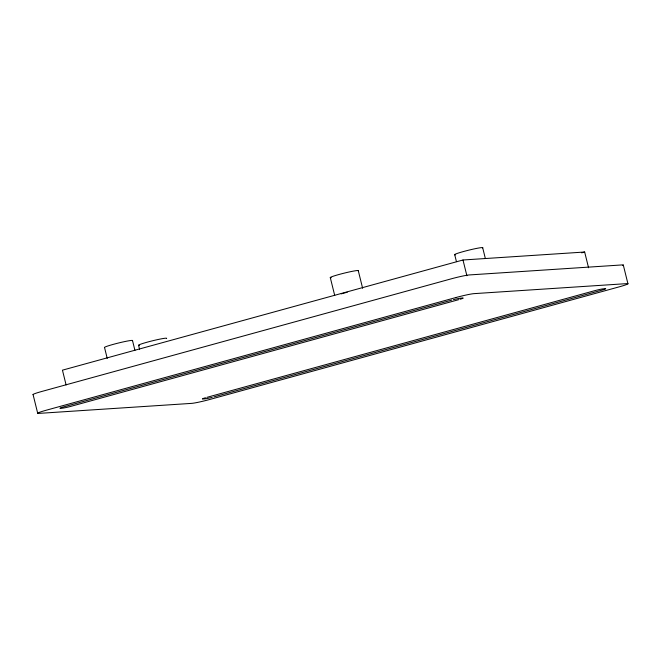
<?xml version="1.0" encoding="UTF-8"?>
<svg xmlns="http://www.w3.org/2000/svg" width="661" height="661" viewBox="0 0 661 661"><rect width="100%" height="100%" fill="white"/><g stroke="black" fill="none" stroke-linecap="round" stroke-linejoin="round"><path stroke-width="0.99" d="M588.563 267.771L584.663 252.023L462.989 259.996L62.448 370.168L66.1 384.942M581.68 252.841L584.663 252.023M451.81 300.111L64.332 406.697A7.246 0.496 -13.9 0 0 59.994 408.316M458.767 299.656L71.281 406.242A7.246 0.496 -13.9 0 1 62.151 408.209L60.407 408.324M206.868 397.36L594.346 290.774A7.246 0.496 -13.9 0 1 603.485 288.807L605.22 288.692M213.817 396.906L601.295 290.319A7.246 0.496 -13.9 0 0 605.633 288.7M462.683 298.028L460.948 298.144A7.246 0.496 -13.9 0 0 453.33 299.706M202.944 398.988L204.679 398.872A7.246 0.496 -13.9 0 0 212.297 397.311M623.323 265.119L627.95 283.825M482.662 247.635L485.339 258.468M462.989 259.996L466.889 275.744M454.727 254.758L456.437 261.649M358.245 270.564L362.633 288.287M330.318 277.686L334.697 295.409M138.579 345.331L139.554 349.272M132.481 340.465L134.918 350.305M107.231 358.411L104.545 347.579A14.484 0.983 -13.9 0 1 118.691 342.96A14.484 0.983 -13.9 0 1 132.431 340.737M33.05 394.485L37.677 413.191M622.753 265.482A14.484 0.983 -13.9 0 0 622.348 264.912L469.393 274.935A14.484 0.983 -13.9 0 0 451.116 278.868L41.866 391.444A14.484 0.983 -13.9 0 0 33.182 394.675M463.105 298.037A7.246 0.496 -13.9 0 1 460.155 299.259M202.522 398.98A7.246 0.496 -13.9 0 1 205.48 397.757M341.241 293.872A14.484 0.983 -13.9 0 1 342.852 293.41M343.695 293.17A14.484 0.983 -13.9 0 1 347.256 292.228M139.38 345.389A14.484 0.983 -13.9 0 1 151.311 341.093A14.484 0.983 -13.9 0 1 166.44 338.548M331.219 277.719A14.484 0.983 -13.9 0 1 342.621 273.53A14.484 0.983 -13.9 0 1 358.196 270.845M455.636 254.791A14.484 0.983 -13.9 0 1 467.038 250.593A14.484 0.983 -13.9 0 1 482.613 247.916M455.743 297.574L46.493 410.151A14.484 0.983 -13.9 0 0 38.652 413.398L191.607 403.375A14.484 0.983 -13.9 0 0 209.884 399.442L619.134 286.866A14.484 0.983 -13.9 0 0 626.983 283.619L474.02 293.641A14.484 0.983 -13.9 0 0 455.743 297.574"/></g></svg>
